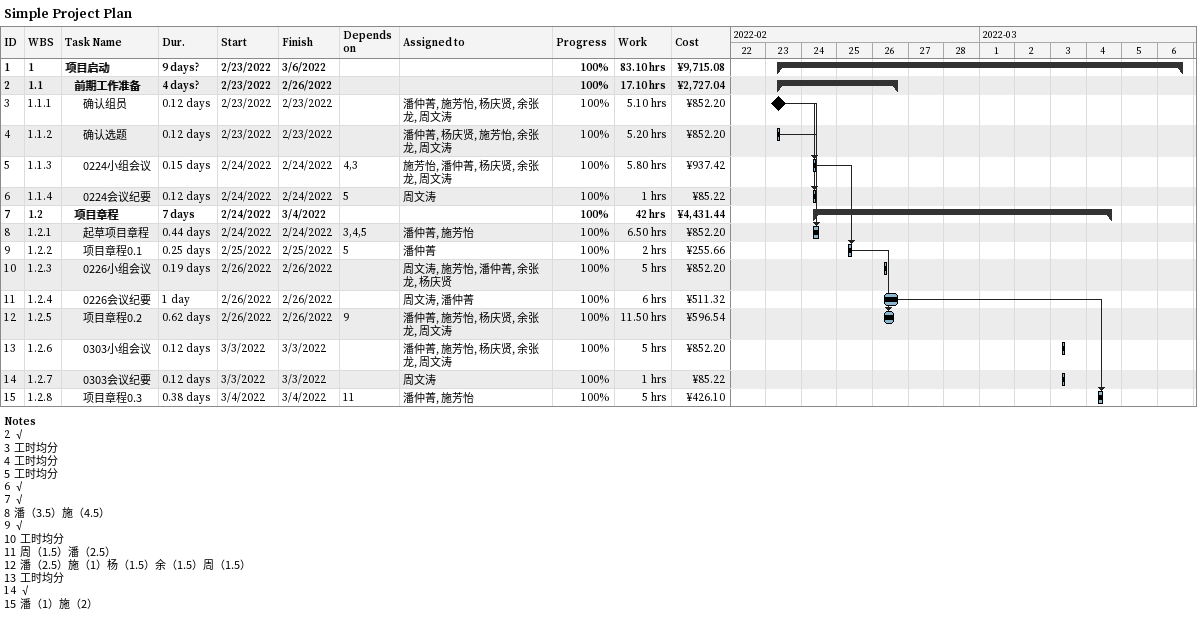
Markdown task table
Simple Project Plan

| ID | WBS | Task | Duration | Start | Finish | Predecessors | Resources | % complete | Work (h) | Cost (¥) |
|---|---|---|---|---|---|---|---|---|---|---|
| 1 | 1 | **项目启动** | 9d? | 2022-02-23 | 2022-03-06 |  |  | 100 | 83.10 | 9715.08 |
| 2 | 1.1 | **前期工作准备** | 4d? | 2022-02-23 | 2022-02-26 |  |  | 100 | 17.10 | 2727.04 |
| 3 | 1.1.1 | 确认组员 | 0.12d | 2022-02-23 | 2022-02-23 |  | 潘仲菁, 施芳怡, 杨庆贤, 余张龙, 周文涛 | 100 | 5.10 | 852.20 |
| 4 | 1.1.2 | 确认选题 | 0.12d | 2022-02-23 | 2022-02-23 |  | 潘仲菁, 杨庆贤, 施芳怡, 余张龙, 周文涛 | 100 | 5.20 | 852.20 |
| 5 | 1.1.3 | 0224小组会议 | 0.15d | 2022-02-24 | 2022-02-24 | 4, 3 | 施芳怡, 潘仲菁, 杨庆贤, 余张龙, 周文涛 | 100 | 5.80 | 937.42 |
| 6 | 1.1.4 | 0224会议纪要 | 0.12d | 2022-02-24 | 2022-02-24 | 5 | 周文涛 | 100 | 1 | 85.22 |
| 7 | 1.2 | **项目章程** | 7d | 2022-02-24 | 2022-03-04 |  |  | 100 | 42 | 4431.44 |
| 8 | 1.2.1 | 起草项目章程 | 0.44d | 2022-02-24 | 2022-02-24 | 3, 4, 5 | 潘仲菁, 施芳怡 | 100 | 6.50 | 852.20 |
| 9 | 1.2.2 | 项目章程0.1 | 0.25d | 2022-02-25 | 2022-02-25 | 5 | 潘仲菁 | 100 | 2 | 255.66 |
| 10 | 1.2.3 | 0226小组会议 | 0.19d | 2022-02-26 | 2022-02-26 |  | 周文涛, 施芳怡, 潘仲菁, 余张龙, 杨庆贤 | 100 | 5 | 852.20 |
| 11 | 1.2.4 | 0226会议纪要 | 1d | 2022-02-26 | 2022-02-26 |  | 周文涛, 潘仲菁 | 100 | 6 | 511.32 |
| 12 | 1.2.5 | 项目章程0.2 | 0.62d | 2022-02-26 | 2022-02-26 | 9 | 潘仲菁, 施芳怡, 杨庆贤, 余张龙, 周文涛 | 100 | 11.50 | 596.54 |
| 13 | 1.2.6 | 0303小组会议 | 0.12d | 2022-03-03 | 2022-03-03 |  | 潘仲菁, 施芳怡, 杨庆贤, 余张龙, 周文涛 | 100 | 5 | 852.20 |
| 14 | 1.2.7 | 0303会议纪要 | 0.12d | 2022-03-03 | 2022-03-03 |  | 周文涛 | 100 | 1 | 85.22 |
| 15 | 1.2.8 | 项目章程0.3 | 0.38d | 2022-03-04 | 2022-03-04 | 11 | 潘仲菁, 施芳怡 | 100 | 5 | 426.10 |

Notes
- 2: √
- 3: 工时均分
- 4: 工时均分
- 5: 工时均分
- 6: √
- 7: √
- 8: 潘（3.5）施（4.5）
- 9: √
- 10: 工时均分
- 11: 周（1.5）潘（2.5）
- 12: 潘（2.5）施（1）杨（1.5）余（1.5）周（1.5）
- 13: 工时均分
- 14: √
- 15: 潘（1）施（2）
